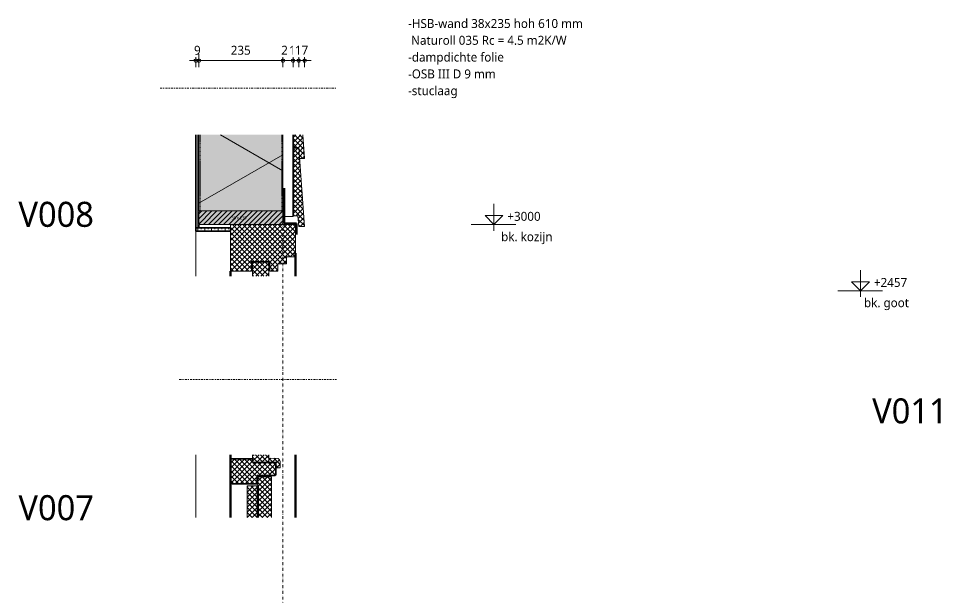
# Model space of a CAD drawing. Header units: millimetres. Extents: x 1789 to 13769, y 2055 to 27197.
# Drawn here: x 5880 to 8460, y 22616 to 24234 of the extents above; entities that cross this region are included whole.
import ezdxf

# ---------------------------------------------------------------- set-up
doc = ezdxf.new("R2010")
doc.units = ezdxf.units.MM
for name, pattern in [('MV_center', [15, 6, -3, 3, -3]), ('MV_hidden', [3.75, 2.5, -1.25]), ('MV_stramien', [16, 8, -4, 0, -4])]:
    doc.linetypes.add(name, pattern=pattern)
for name, color, linetype, lineweight in [('A-ANNO-DIMS', 211, 'Continuous', 13), ('A-ANNO-DIMS-10', 211, 'Continuous', 13), ('A-ANNO-NOTE', 131, 'Continuous', 18), ('A-DETL', 90, 'Continuous', 13), ('A-DETL-GENF', 92, 'Continuous', 18), ('A-DETL-MEDM', 33, 'Continuous', 18), ('G-ANNO-TEXT', 231, 'Continuous', 13)]:
    doc.layers.add(name, color=color, linetype=linetype, lineweight=lineweight)
doc.styles.add('Segoe UI', font='segoeui.ttf', dxfattribs={"height": 8})
doc.styles.add('Segoe UI_2', font='segoeui.ttf', dxfattribs={"height": 25})
doc.styles.add('Segoe UI_3', font='segoeui.ttf', dxfattribs={"height": 70})
doc.dimstyles.new('2_5_mm_1', dxfattribs={"dimscale": 304.8, "dimtxt": 26.184099, "dimasz": 0.032808, "dimexe": 0.059055, "dimexo": 0.0625, "dimgap": 0.029528, "dimtad": 1, "dimdec": 0, "dimzin": 0, "dimdsep": 46, "dimtxsty": 'Segoe UI_2', "dimblk1": 'DOTBLANK', "dimblk2": 'DOTBLANK', "dimsah": 1, "dimcen": 0.09, "dimdle": 0.059055, "dimazin": 0, "dimtfac": 1, "dimtdec": 4, "dimtix": 1, "dimtmove": 0, "dimatfit": 3, "dimfxl": 0.059055, "dimfxlon": 1, "dimtvp": 1, "dimtfill": 1, "dimtolj": 1, "dimtzin": 0, "dimarcsym": 2})
pattern_1 = [(90, (0, 0), (-19.05, 1e-15), []), (90, (9.525, 0), (-19.05, 1e-15), [9.525, -4.762])]
pattern_2 = [(45, (0, 0), (-7.071068, 7.071068), []), (135, (0, 0), (-7.071068, -7.071068), [])]

# ---------------------------------------------------------------- blocks, each defined once
blk = doc.blocks.new('42 isolatie - Type 1-3773427-Details Restauratie 1-10')
at = {"layer": 'A-DETL-GENF'}
blk.add_hatch(color=256, dxfattribs=at).paths.add_polyline_path([(406.3, 233), (406.3, 235.8), (193, 235.8), (193, 0.8), (406.3, 0.8), (406.3, 198.8)])
at = {"layer": 'A-DETL-GENF', "lineweight": 13}
h = blk.add_hatch(dxfattribs=at)
h.set_pattern_fill('FP_20', color=256, style=0, pattern_type=2)
h.set_pattern_definition([(60, (-1986.72, 235.79), (-203.516, 117.5), []), (120, (-1986.72, 235.79), (-203.516, -117.5), [])])
h.paths.add_polyline_path([(406.3, 233), (406.3, 235.8), (193, 235.8), (193, 0.8), (406.3, 0.8), (406.3, 198.8)])
at = {"layer": 'A-DETL-GENF'}
for p, q in [((406.3, 235.8), (193, 235.8)), ((406.3, 235.8), (193, 235.8)), ((193, 0.8), (406.3, 0.8)), ((193, 0.8), (406.3, 0.8))]:
    blk.add_line(p, q, dxfattribs=at)
blk = doc.blocks.new('00 hout_rechthoekig_sls - SLS 38x235-V3-Details Restauratie 1-10')
at = {"layer": 'A-DETL-GENF'}
blk.add_hatch(color=256, dxfattribs=at).paths.add_polyline_path([(232.2, 38), (2.8, 38), (0, 35.2), (0, 2.8), (2.8, 0), (232.2, 0), (235, 2.8), (235, 35.2)])
at = {"layer": 'A-DETL-MEDM', "lineweight": 13}
h = blk.add_hatch(dxfattribs=at)
h.set_pattern_fill('FP_22', color=256, style=0, pattern_type=2)
h.set_pattern_definition([(225, (6619.894, 23696.109), (7.071068, -7.071068), [])])
h.paths.add_polyline_path([(232.2, 38), (2.8, 38), (0, 35.2), (0, 2.8), (2.8, 0), (232.2, 0), (235, 2.8), (235, 35.2)])
at = {"layer": 'A-DETL-MEDM'}
for p, q in [((0, 35.2), (2.8, 38)), ((0, 35.2), (2.8, 38)), ((0, 2.8), (0, 35.2)), ((2.8, 38), (232.2, 38)), ((232.2, 38), (235, 35.2)), ((232.2, 38), (235, 35.2)), ((235, 35.2), (235, 2.8)), ((2.8, 0), (0, 2.8)), ((2.8, 0), (0, 2.8)), ((2.8, 0), (232.2, 0)), ((235, 2.8), (232.2, 0)), ((232.2, 0), (235, 2.8))]:
    blk.add_line(p, q, dxfattribs=at)
blk = doc.blocks.new('NLRS_00_DI_maskeer - Type 1-4234638-Details Restauratie 1-10')
at = {"layer": 'A-DETL-GENF', "linetype": 'MV_center'}
blk.add_line((-100, 0), (340, 0), dxfattribs=at)
blk = doc.blocks.new('NLRS_00_DI_maskeer - Type 1-4234621-Details Restauratie 1-10')
at = {"layer": 'A-DETL-GENF', "linetype": 'MV_center'}
blk.add_line((-100, 0), (394, 0), dxfattribs=at)
blk = doc.blocks.new('DIMBLOCK43-Details Restauratie 1-10')
at = {"layer": 'A-ANNO-DIMS-10'}
for p, q in [((6375.9, 24116.3), (6375.9, 24134.3)), ((6384.9, 24116.3), (6384.9, 24134.3)), ((6357.9, 24116.3), (6384.9, 24116.3)), ((6375.9, 24116.3), (6375.9, 24098.3)), ((6384.9, 24116.3), (6384.9, 24098.3))]:
    blk.add_line(p, q, dxfattribs=at)
for centre in [(6375.9, 24116.3), (6384.9, 24116.3)]:
    blk.add_circle(centre, 5, dxfattribs=at)
at = {"layer": 'A-ANNO-DIMS-10', "color": 0, "insert": (6370.9, 24157.9), "char_height": 25, "width": 22.852, "attachment_point": 1, "line_spacing_factor": 1.142579, "style": 'Segoe UI_2', "bg_fill": 3, "box_fill_scale": 1.25, "bg_fill_color": 9, "bg_fill_true_color": 13158600, "bg_fill_transparency": 0}
blk.add_mtext('9', dxfattribs=at)
blk = doc.blocks.new('_DotBlank')
at = {"color": 0, "linetype": 'ByBlock', "lineweight": -2}
blk.add_line((-0.5, 0), (-1, 0), dxfattribs=at)
blk.add_circle((0, 0), 0.5, dxfattribs=at)
blk = doc.blocks.new('DIMBLOCK44-Details Restauratie 1-10')
at = {"layer": 'A-ANNO-DIMS-10'}
for p, q in [((6384.9, 24116.3), (6384.9, 24134.3)), ((6619.9, 24116.3), (6619.9, 24134.3)), ((6384.9, 24116.3), (6619.9, 24116.3)), ((6384.9, 24116.3), (6384.9, 24098.3)), ((6619.9, 24116.3), (6619.9, 24098.3))]:
    blk.add_line(p, q, dxfattribs=at)
for centre in [(6384.9, 24116.3), (6619.9, 24116.3)]:
    blk.add_circle(centre, 5, dxfattribs=at)
at = {"layer": 'A-ANNO-DIMS-10', "color": 0, "insert": (6473.8, 24157.9), "char_height": 25, "width": 68.555, "attachment_point": 1, "line_spacing_factor": 1.142579, "style": 'Segoe UI_2', "bg_fill": 3, "box_fill_scale": 1.25, "bg_fill_color": 9, "bg_fill_true_color": 13158600, "bg_fill_transparency": 0}
blk.add_mtext('235', dxfattribs=at)
blk = doc.blocks.new('DIMBLOCK45-Details Restauratie 1-10')
at = {"layer": 'A-ANNO-DIMS-10'}
for p, q in [((6619.9, 24116.3), (6619.9, 24134.3)), ((6647.9, 24116.3), (6647.9, 24134.3)), ((6619.9, 24116.3), (6647.9, 24116.3)), ((6619.9, 24116.3), (6619.9, 24098.3)), ((6647.9, 24116.3), (6647.9, 24098.3))]:
    blk.add_line(p, q, dxfattribs=at)
for centre in [(6619.9, 24116.3), (6647.9, 24116.3)]:
    blk.add_circle(centre, 5, dxfattribs=at)
at = {"layer": 'A-ANNO-DIMS-10', "color": 0, "insert": (6614.9, 24157.9), "char_height": 25, "width": 45.703, "attachment_point": 1, "line_spacing_factor": 1.142579, "style": 'Segoe UI_2', "bg_fill": 3, "box_fill_scale": 1.25, "bg_fill_color": 9, "bg_fill_true_color": 13158600, "bg_fill_transparency": 0}
blk.add_mtext('28', dxfattribs=at)
blk = doc.blocks.new('DIMBLOCK46-Details Restauratie 1-10')
at = {"layer": 'A-ANNO-DIMS-10'}
for p, q in [((6647.9, 24116.3), (6647.9, 24134.3)), ((6663.9, 24116.3), (6663.9, 24134.3)), ((6647.9, 24116.3), (6663.9, 24116.3)), ((6647.9, 24116.3), (6647.9, 24098.3)), ((6663.9, 24116.3), (6663.9, 24098.3))]:
    blk.add_line(p, q, dxfattribs=at)
for centre in [(6647.9, 24116.3), (6663.9, 24116.3)]:
    blk.add_circle(centre, 5, dxfattribs=at)
at = {"layer": 'A-ANNO-DIMS-10', "color": 0, "insert": (6636.9, 24157.9), "char_height": 25, "width": 45.703, "attachment_point": 1, "line_spacing_factor": 1.142579, "style": 'Segoe UI_2', "bg_fill": 3, "box_fill_scale": 1.25, "bg_fill_color": 9, "bg_fill_true_color": 13158600, "bg_fill_transparency": 0}
blk.add_mtext('16', dxfattribs=at)
blk = doc.blocks.new('DIMBLOCK47-Details Restauratie 1-10')
at = {"layer": 'A-ANNO-DIMS-10'}
for p, q in [((6663.9, 24116.3), (6663.9, 24134.3)), ((6680.5, 24116.3), (6680.5, 24134.3)), ((6663.9, 24116.3), (6698.5, 24116.3)), ((6663.9, 24116.3), (6663.9, 24098.3)), ((6680.5, 24116.3), (6680.5, 24098.3))]:
    blk.add_line(p, q, dxfattribs=at)
for centre in [(6663.9, 24116.3), (6680.5, 24116.3)]:
    blk.add_circle(centre, 5, dxfattribs=at)
at = {"layer": 'A-ANNO-DIMS-10', "color": 0, "insert": (6653.2, 24157.9), "char_height": 25, "width": 45.703, "attachment_point": 1, "line_spacing_factor": 1.142579, "style": 'Segoe UI_2', "bg_fill": 3, "box_fill_scale": 1.25, "bg_fill_color": 9, "bg_fill_true_color": 13158600, "bg_fill_transparency": 0}
blk.add_mtext('17', dxfattribs=at)

msp = doc.modelspace()

# ---------------------------------------------------------------- hatches: boundary and pattern name
at = {"layer": 'A-DETL-GENF', "lineweight": 13}
h = msp.add_hatch(dxfattribs=at)
h.set_pattern_fill('FP_3', color=250, style=0, pattern_type=2)
h.set_pattern_definition(pattern_1)
h.paths.add_polyline_path([(6384.9, 23649.1), (6384.9, 23909.4), (6375.9, 23909.4), (6375.9, 23649.1)])
h = msp.add_hatch(dxfattribs=at)
h.set_pattern_fill('FP_21', color=250, style=0, pattern_type=2)
h.set_pattern_definition(pattern_2)
h.paths.add_polyline_path([(6679.9, 23842.9), (6675.1, 23909.4), (6647.9, 23909.4), (6647.9, 23872.9), (6663.9, 23872.9), (6666.1, 23842.9)])
h = msp.add_hatch(dxfattribs=at)
h.set_pattern_fill('FP_21', color=250, style=0, pattern_type=2)
h.set_pattern_definition(pattern_2)
h.paths.add_polyline_path([(6679.9, 23652.9), (6663.9, 23872.9), (6647.9, 23872.9), (6647.9, 23682.8), (6661.3, 23682.8), (6663.9, 23652.9)])
h = msp.add_hatch(dxfattribs=at)
h.set_pattern_fill('FP_21', color=250, style=0, pattern_type=2)
h.set_pattern_definition(pattern_2)
h.paths.add_polyline_path([(6582.9, 23528.1), (6605.9, 23528.1), (6605.9, 23548.1), (6629.9, 23548.1), (6629.9, 23568.1), (6654.9, 23568.1), (6654.9, 23658.1), (6472.9, 23658.1), (6472.9, 23528.1), (6531.9, 23528.1), (6531.9, 23555.1), (6582.9, 23555.1)])
h = msp.add_hatch(dxfattribs=at)
h.set_pattern_fill('FP_3', color=250, style=0, pattern_type=2)
h.set_pattern_definition(pattern_1)
h.paths.add_polyline_path([(6375.9, 23640.1), (6472.9, 23640.1), (6472.9, 23649.1), (6375.9, 23649.1)])
h = msp.add_hatch(dxfattribs=at)
h.set_pattern_fill('FP_21', color=250, style=0, pattern_type=2)
h.set_pattern_definition(pattern_2)
h.paths.add_polyline_path([(6546.5, 23514.3), (6579.9, 23514.3), (6579.9, 23553.1), (6534.9, 23553.1), (6534.9, 23514.3)])
h = msp.add_hatch(dxfattribs=at)
h.set_pattern_fill('FP_21', color=250, style=0, pattern_type=2)
h.set_pattern_definition(pattern_2)
h.paths.add_polyline_path([(6534.9, 22993.1), (6579.9, 22993.1), (6579.9, 23014.4), (6534.9, 23014.4), (6534.9, 23000.1)])
h = msp.add_hatch(dxfattribs=at)
h.set_pattern_fill('FP_21', color=250, style=0, pattern_type=2)
h.set_pattern_definition(pattern_2)
h.paths.add_polyline_path([(6477.9, 22933.1), (6546.5, 22933.1), (6547.2, 22933.3), (6547.8, 22933.9), (6548, 22934.6), (6548, 22957.1), (6598.4, 22957.2), (6598.9, 22957.4), (6599.3, 22957.7), (6599.6, 22958.1), (6599.8, 22958.6), (6599.9, 22959.1), (6599.8, 22990.9), (6599.5, 22991.6), (6599, 22992.2), (6598.4, 22992.7), (6597.7, 22993), (6596.9, 22993.1), (6534.9, 22993.1), (6534.8, 23002), (6534.5, 23002.7), (6534.1, 23002.9), (6533.4, 23003.1), (6475.1, 23003), (6474.4, 23002.7), (6473.8, 23002.2), (6473.3, 23001.6), (6473, 23000.9), (6472.9, 23000.1), (6472.9, 22938.1), (6473.1, 22936.8), (6473.6, 22935.6), (6474.4, 22934.6), (6475.4, 22933.8), (6476.6, 22933.3)])
h = msp.add_hatch(dxfattribs=at)
h.set_pattern_fill('FP_21', color=250, style=0, pattern_type=2)
h.set_pattern_definition(pattern_2)
h.paths.add_polyline_path([(6600.9, 22978.5), (6611.9, 22978.5), (6611.9, 22995.4), (6611.6, 22997.6), (6610.9, 22999.6), (6609.7, 23001.5), (6608.1, 23003.1), (6606.2, 23004.2), (6580.3, 23005.6), (6580.3, 22994.6), (6600.9, 22993.5)])
h = msp.add_hatch(dxfattribs=at)
h.set_pattern_fill('FP_21', color=250, style=0, pattern_type=2)
h.set_pattern_definition(pattern_2)
h.paths.add_polyline_path([(6577.5, 22839.3), (6587.7, 22839.3), (6587.7, 22952.7), (6549.7, 22952.7), (6549.7, 22927.7), (6519.7, 22927.7), (6519.7, 22839.3), (6559.8, 22839.3)])

# ---------------------------------------------------------------- linework, layer by layer
at = {"layer": 'A-DETL', "lineweight": 35}
for p, q in [((6375.9, 23909.4), (6375.9, 23649.1)), ((6647.9, 23909.4), (6647.9, 23872.9)), ((6647.9, 23872.9), (6647.9, 23682.8)), ((6663.9, 23872.9), (6647.9, 23872.9)), ((6384.9, 23649.1), (6384.9, 23658.1)), ((6375.9, 23649.1), (6384.9, 23649.1)), ((6375.9, 23649.1), (6375.9, 23640.1)), ((6472.9, 23649.1), (6375.9, 23649.1)), ((6375.9, 23640.1), (6472.9, 23640.1)), ((6472.9, 23640.1), (6472.9, 23649.1)), ((6472.9, 23000.1), (6472.9, 22938.1)), ((6533.4, 23003.1), (6475.9, 23003.1)), ((6534.9, 22993.1), (6534.9, 23001.6)), ((6596.9, 22993.1), (6534.9, 22993.1)), ((6599.9, 22959.1), (6599.9, 22990.1)), ((6548, 22934.6), (6548, 22957.1)), ((6548, 22957.1), (6597.9, 22957.1)), ((6477.9, 22933.1), (6546.5, 22933.1))]:
    msp.add_line(p, q, dxfattribs=at)
at = {"layer": 'A-DETL', "linetype": 'MV_hidden', "lineweight": 18}
for p, q in [((6387.9, 23696.1), (6387.9, 23909.4)), ((6616.9, 23696.1), (6616.9, 23909.4)), ((6619.9, 23669.6), (6619.9, 23909.4)), ((6387.9, 23657.8), (6387.9, 23658.1))]:
    msp.add_line(p, q, dxfattribs=at)
at = {"layer": 'A-DETL', "linetype": 'MV_stramien', "lineweight": 18}
msp.add_line((6619.9, 21225.2), (6619.9, 23909.4), dxfattribs=at)
at = {"layer": 'A-DETL', "lineweight": 18}
for p, q in [((6647.9, 23909.4), (6647.9, 23680.7)), ((6679.9, 23842.9), (6675.1, 23909.4)), ((6679.9, 23652.9), (6663.9, 23872.9)), ((6666.1, 23842.9), (6679.9, 23842.9)), ((7210.1, 23640.7), (7210.1, 23715.7)), ((6647.9, 23682.8), (6661.3, 23682.8)), ((6661.3, 23682.8), (6663.9, 23652.9)), ((7210.1, 23658.1), (7185.1, 23683.1)), ((7185.1, 23683.1), (7235.1, 23683.1)), ((7210.1, 23658.1), (7235.1, 23683.1)), ((6472.9, 23658.1), (6472.9, 23528.1)), ((6647.9, 23680.7), (6619.9, 23680.7)), ((6654.9, 23658.1), (6619.9, 23658.1)), ((6654.9, 23568.1), (6654.9, 23658.1)), ((7271.5, 23658.1), (7146.5, 23658.1)), ((6375.9, 23640.1), (6375.9, 23514.3)), ((6663.9, 23652.9), (6679.9, 23652.9)), ((6531.9, 23528.1), (6531.9, 23555.1)), ((6531.9, 23555.1), (6582.9, 23555.1)), ((6579.9, 23553.1), (6534.9, 23553.1)), ((6534.9, 23553.1), (6534.9, 23514.3)), ((6579.9, 23514.3), (6579.9, 23553.1)), ((6582.9, 23555.1), (6582.9, 23528.1)), ((6629.9, 23548.1), (6629.9, 23568.1)), ((6629.9, 23568.1), (6654.9, 23568.1)), ((6472.9, 23528.1), (6531.9, 23528.1)), ((6582.9, 23528.1), (6605.9, 23528.1)), ((6605.9, 23528.1), (6605.9, 23548.1)), ((6605.9, 23548.1), (6629.9, 23548.1)), ((8235.7, 23455.9), (8235.7, 23530.9)), ((8235.7, 23473.3), (8210.7, 23498.3)), ((8210.7, 23498.3), (8260.7, 23498.3)), ((8235.7, 23473.3), (8260.7, 23498.3)), ((8297.1, 23473.3), (8172.1, 23473.3)), ((6375.9, 23014.4), (6375.9, 22839.3)), ((6534.9, 23014.4), (6534.9, 23001.6)), ((6579.9, 22993.1), (6579.9, 23014.4)), ((6580.3, 23005.6), (6580.3, 22994.6)), ((6606.2, 23004.2), (6580.3, 23005.6)), ((6580.3, 22994.6), (6600.9, 22993.5)), ((6600.9, 22993.5), (6600.9, 22978.5)), ((6611.9, 22978.5), (6611.9, 22995.4)), ((6600.9, 22978.5), (6611.9, 22978.5)), ((6587.7, 22952.7), (6549.7, 22952.7)), ((6549.7, 22952.7), (6549.7, 22927.7)), ((6587.7, 22839.3), (6587.7, 22952.7)), ((6549.7, 22927.7), (6519.7, 22927.7)), ((6519.7, 22927.7), (6519.7, 22839.3))]:
    msp.add_line(p, q, dxfattribs=at)
at = {"layer": 'A-DETL', "lineweight": 50}
for p, q in [((6623.1, 23760.3), (6623.1, 23660.7)), ((6623.1, 23660.7), (6657.8, 23660.7)), ((6657.8, 23660.7), (6657.8, 23630.7)), ((6654.9, 23578.1), (6654.9, 23514.3)), ((6472.9, 23528.1), (6472.9, 23514.3)), ((6472.9, 23014.4), (6472.9, 22839.3)), ((6654.9, 23014.4), (6654.9, 22839.3)), ((6549.7, 22927.7), (6549.7, 22839.3))]:
    msp.add_line(p, q, dxfattribs=at)
at = {"layer": 'A-DETL', "lineweight": 35}
for centre, radius, start, end in [((6475.9, 23000.1), 3, 90, 180), ((6533.4, 23001.6), 1.5, 0, 90), ((6596.9, 22990.1), 3, 0, 90), ((6477.9, 22938.1), 5, 180, 270), ((6546.5, 22934.6), 1.5, 270, 0), ((6597.9, 22959.1), 2, 270, 360)]:
    msp.add_arc(centre, radius, start, end, dxfattribs=at)
at = {"layer": 'A-DETL', "lineweight": 18}
msp.add_arc((6602.1, 22995.4), 9.81, 0, 64.9038, dxfattribs=at)

# ---------------------------------------------------------------- block references
at = {"layer": 'A-DETL-GENF', "linetype": 'MV_center'}
for name, p in [('NLRS_00_DI_maskeer - Type 1-4234621-Details Restauratie 1-10', (6375.9, 24039.6)), ('NLRS_00_DI_maskeer - Type 1-4234638-Details Restauratie 1-10', (6429.9, 23224.6))]:
    msp.add_blockref(name, p, dxfattribs=at)
at = {"layer": 'A-DETL-GENF', "rotation": 269.9999999999992}
msp.add_blockref('42 isolatie - Type 1-3773427-Details Restauratie 1-10', (6384.1, 24102.4), dxfattribs=at)
at = {"layer": 'A-DETL-MEDM', "rotation": 180}
msp.add_blockref('00 hout_rechthoekig_sls - SLS 38x235-V3-Details Restauratie 1-10', (6619.9, 23696.1), dxfattribs=at)

# ---------------------------------------------------------------- texts
at = {"layer": 'A-ANNO-NOTE', "lineweight": 13, "insert": (6476, 23680.9), "char_height": 8, "width": 55.316, "attachment_point": 1, "style": 'Segoe UI'}
msp.add_mtext('38 x 235', dxfattribs=at)
at = {"layer": 'G-ANNO-TEXT', "color": 7, "attachment_point": 1}
for s, insert, char_height, width, style in [('-HSB-wand 38x235 hoh 610 mm', (6969.8, 24232.6), 25, 611.688, 'Segoe UI_2'), (' Naturoll 035 Rc = 4.5 m2K/W', (6969.8, 24185.7), 25, 565.19, 'Segoe UI_2'), ('-dampdichte folie', (6969.8, 24138.7), 25, 334.304, 'Segoe UI_2'), ('-OSB III D 9 mm', (6969.8, 24091.7), 25, 303.84, 'Segoe UI_2'), ('-stuclaag', (6969.8, 24044.8), 25, 170.759, 'Segoe UI_2'), ('V008', (5879.8, 23721.7), 70, 272.574, 'Segoe UI_3'), ('+3000', (7247.5, 23693.6), 25, 121.856, 'Segoe UI_2'), ('bk. kozijn', (7230.1, 23636.7), 25, 176.371, 'Segoe UI_2'), ('+2457', (8273.1, 23508.8), 25, 121.856, 'Segoe UI_2'), ('bk. goot', (8245.3, 23452.2), 25, 155.527, 'Segoe UI_2'), ('V011', (8268.1, 23172.2), 70, 272.574, 'Segoe UI_3'), ('V007', (5879.8, 22901.7), 70, 272.574, 'Segoe UI_3')]:
    msp.add_mtext(s, dxfattribs=dict(at, insert=insert, char_height=char_height, width=width, style=style))

# ---------------------------------------------------------------- dimensions: what is measured, and where the dimension line sits
at = {"layer": 'A-ANNO-DIMS'}
dim = msp.add_linear_dim(base=(6384.9, 24116.3), p1=(6375.9, 24134.3), p2=(6384.9, 24134.3), dimstyle='2_5_mm_1', override={"dimpost": '<>', "dimfxl": 9}, dxfattribs=at)
dim.commit()
dim.dimension.update_dxf_attribs({"geometry": 'DIMBLOCK43-Details Restauratie 1-10', "text_midpoint": (6380.4, 24138.2)})

# ---------------------------------------------------------------- next in the draw order: dimensions: what is measured, and where the dimension line sits
dim = msp.add_linear_dim(base=(6619.9, 24116.3), p1=(6384.9, 24134.3), p2=(6619.9, 24134.3), dimstyle='2_5_mm_1', override={"dimpost": '<>', "dimfxl": 235}, dxfattribs=at)
dim.commit()
dim.dimension.update_dxf_attribs({"geometry": 'DIMBLOCK44-Details Restauratie 1-10', "text_midpoint": (6502.4, 24138.2)})

# ---------------------------------------------------------------- next in the draw order: dimensions: what is measured, and where the dimension line sits
dim = msp.add_linear_dim(base=(6647.9, 24116.3), p1=(6619.9, 24134.3), p2=(6647.9, 24134.3), dimstyle='2_5_mm_1', override={"dimpost": '<>', "dimfxl": 28}, dxfattribs=at)
dim.commit()
dim.dimension.update_dxf_attribs({"geometry": 'DIMBLOCK45-Details Restauratie 1-10', "text_midpoint": (6633.9, 24138.2)})

# ---------------------------------------------------------------- next in the draw order: dimensions: what is measured, and where the dimension line sits
dim = msp.add_linear_dim(base=(6663.9, 24116.3), p1=(6647.9, 24134.3), p2=(6663.9, 24098.3), dimstyle='2_5_mm_1', override={"dimpost": '<>', "dimfxl": 39.395431}, dxfattribs=at)
dim.commit()
dim.dimension.update_dxf_attribs({"geometry": 'DIMBLOCK46-Details Restauratie 1-10', "text_midpoint": (6655.9, 24138.3)})

# ---------------------------------------------------------------- next in the draw order: dimensions: what is measured, and where the dimension line sits
dim = msp.add_linear_dim(base=(6680.5, 24116.3), p1=(6663.9, 24098.3), p2=(6680.5, 24098.3), dimstyle='2_5_mm_1', override={"dimpost": '<>', "dimfxl": 16.632834}, dxfattribs=at)
dim.commit()
dim.dimension.update_dxf_attribs({"geometry": 'DIMBLOCK47-Details Restauratie 1-10', "text_midpoint": (6672.2, 24138)})

doc.saveas('drawing.dxf')
